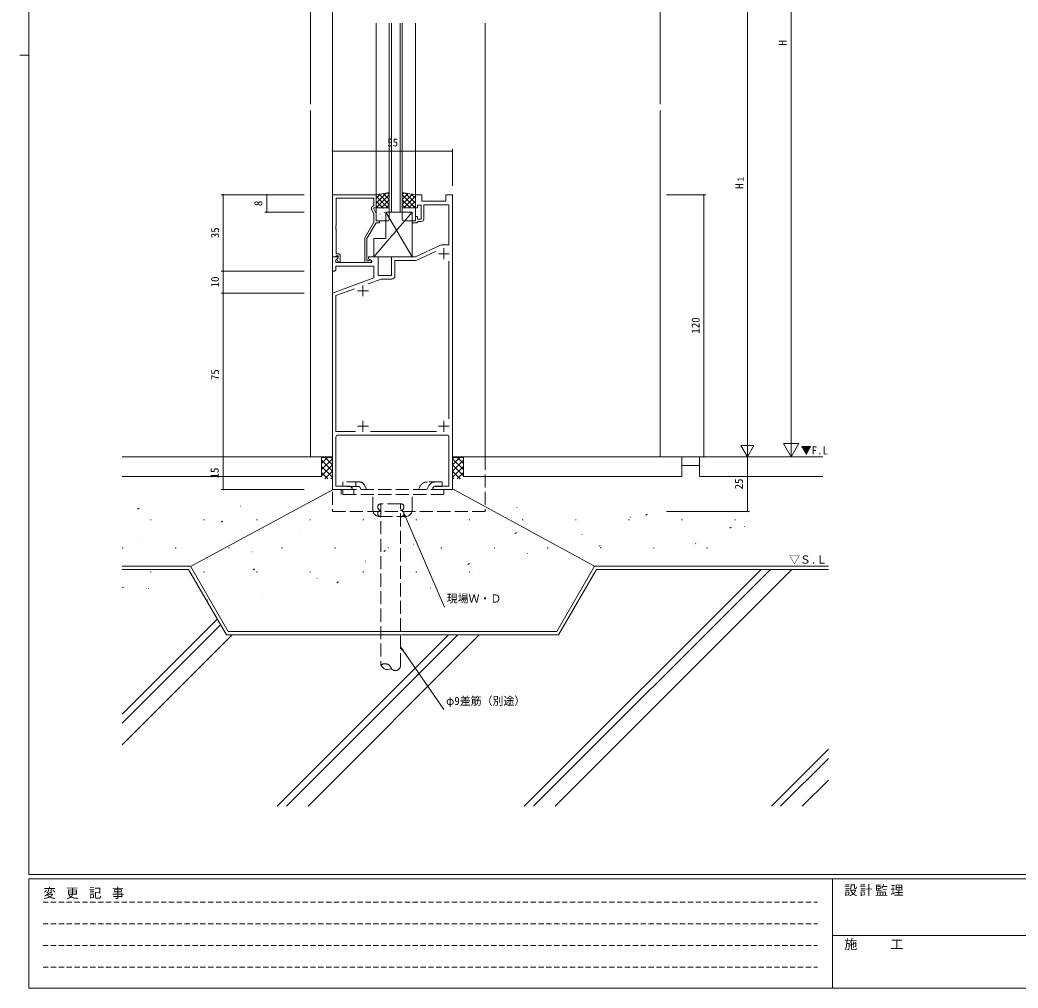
# Model space of a CAD drawing. Units: millimetres, scale not verified. Extents: x -594 to 539, y -420 to 386.
# Drawn here: x -594 to -137.1, y -420 to 23.2 of the extents above; entities that cross this region are included whole.
import ezdxf
from ezdxf.enums import TextEntityAlignment as Align

# ---------------------------------------------------------------- set-up
doc = ezdxf.new("R2010")
doc.units = ezdxf.units.MM
doc.header["$LTSCALE"] = 2
doc.linetypes.add('DASHED1', pattern=[1.8, 1.2, -0.6])
doc.linetypes.add('DASHED3', pattern=[4, 3, -1])
for name, color, linetype, lineweight in [('0-1_YKK_ZWAK', 7, 'Continuous', 9), ('0-3_YKK_12', 2, 'Continuous', 9), ('0-4_YSS_K', 3, 'Continuous', 9), ('0-5_YKK_D', 6, 'Continuous', 9), ('0-6_YKK_13', 4, 'Continuous', 9), ('0-7_YKK_11', 7, 'Continuous', 9)]:
    doc.layers.add(name, color=color, linetype=linetype, lineweight=lineweight)
doc.layers.add('0-2_USER1', color=7, linetype='Continuous')
doc.styles.add('ＭＳ ゴシック', font='')
doc.styles.get('ＭＳ ゴシック').set_extended_font_data('MS Gothic')

msp = doc.modelspace()

# ---------------------------------------------------------------- linework, layer by layer
at = {"layer": '0-1_YKK_ZWAK'}
for p, q in [((-590, -368), (-590, 382)), ((-594, 7), (-590, 7)), ((510, -368), (-590, -368)), ((-590, -420), (-590, -370)), ((456, -370), (-590, -370)), ((-222, -370), (-222, -420)), ((-222, -395.999), (-38, -395.999)), ((-590, -420), (456, -420))]:
    msp.add_line(p, q, dxfattribs=at)
at = {"layer": '0-1_YKK_ZWAK', "linetype": 'DASHED1'}
for p, q in [((-583.43, -380.732), (-228.87, -380.732)), ((-583.43, -390.63), (-228.87, -390.63)), ((-583.43, -400.528), (-228.87, -400.528)), ((-583.43, -410.426), (-228.87, -410.426))]:
    msp.add_line(p, q, dxfattribs=at)
at = {"layer": '0-3_YKK_12'}
for p, q in [((-300.957, 161.66), (-300.957, -15.34)), ((-450.957, -176.84), (-450.957, 26.66)), ((-430.957, -56.84), (-430.957, 21.66)), ((-424.957, -64.84), (-424.957, 21.66)), ((-423.957, -64.84), (-423.957, 21.66)), ((-419.957, -64.84), (-419.957, 21.66)), ((-418.957, -64.84), (-418.957, 21.66)), ((-412.957, -56.84), (-412.957, 21.66)), ((-380.957, -176.84), (-380.957, 21.66)), ((-300.957, -18.34), (-300.957, -176.84)), ((-418.957, -64.84), (-424.957, -64.84)), ((-495.957, -176.84), (-450.957, -176.84)), ((-395.956, -176.84), (-295.957, -176.84)), ((-385.956, -176.84), (-297.858, -176.84))]:
    msp.add_line(p, q, dxfattribs=at)
at = {"layer": '0-3_YKK_12', "linetype": 'DASHED3'}
msp.add_line((-380.957, -176.84), (-380.957, -201.84), dxfattribs=at)
msp.add_lwpolyline([(-450.957, -176.84), (-450.957, -201.84), (-380.957, -201.84)], dxfattribs=at)
at = {"layer": '0-4_YSS_K'}
for p, q in [((-460.957, 161.66), (-460.957, -15.34)), ((-460.957, -18.34), (-460.957, -176.84)), ((-547.217, -176.84), (-455.957, -176.84)), ((-455.957, -176.84), (-455.957, -185.84)), ((-455.957, -177.041), (-455.857, -176.941)), ((-455.957, -179.87), (-453.228, -177.14)), ((-455.957, -182.698), (-450.957, -177.698)), ((-454.343, -177.14), (-450.957, -180.527)), ((-451.515, -177.14), (-450.957, -177.698)), ((-395.398, -177.14), (-395.956, -177.698)), ((-392.57, -177.14), (-395.956, -180.527)), ((-390.956, -182.698), (-395.956, -177.698)), ((-390.956, -179.87), (-393.685, -177.14)), ((-390.956, -177.041), (-391.056, -176.941)), ((-390.956, -176.84), (-390.956, -185.84)), ((-290.956, -176.84), (-390.956, -176.84)), ((-290.956, -185.84), (-290.956, -176.84)), ((-282.956, -176.84), (-282.956, -185.84)), ((-226.435, -176.84), (-282.956, -176.84)), ((-455.957, -178.355), (-450.957, -183.355)), ((-455.957, -185.527), (-450.957, -180.527)), ((-455.957, -181.184), (-450.957, -186.184)), ((-390.956, -178.355), (-395.956, -183.355)), ((-390.956, -185.527), (-395.956, -180.527)), ((-390.956, -181.184), (-395.956, -186.184)), ((-290.956, -180.84), (-282.956, -180.84)), ((-455.957, -185.84), (-547.217, -185.84)), ((-455.957, -184.012), (-453.129, -186.84)), ((-454.442, -186.84), (-450.957, -183.355)), ((-451.614, -186.84), (-450.957, -186.184)), ((-392.471, -186.84), (-395.956, -183.355)), ((-395.299, -186.84), (-395.956, -186.184)), ((-390.956, -184.012), (-393.784, -186.84)), ((-390.956, -185.84), (-290.956, -185.84)), ((-282.956, -185.84), (-226.435, -185.84)), ((-450.657, -191.84), (-515.889, -226.958)), ((-395.957, -191.54), (-330.957, -226.84)), ((-540.141, -200.841), (-539.474, -200.399)), ((-492.997, -199.454), (-492.922, -199.428)), ((-366.528, -200.124), (-366.452, -200.097)), ((-314.454, -204.411), (-314.378, -204.385)), ((-307.474, -203.554), (-306.807, -203.113)), ((-534.297, -205.627), (-533.897, -205.627)), ((-517.959, -208.293), (-517.883, -208.267)), ((-509.977, -205.627), (-509.577, -205.627)), ((-501.72, -206.753), (-501.053, -206.311)), ((-485.657, -205.627), (-485.257, -205.627)), ((-461.337, -205.627), (-460.937, -205.627)), ((-437.017, -205.627), (-436.617, -205.627)), ((-412.697, -205.627), (-412.297, -205.627)), ((-388.849, -208.029), (-388.774, -208.002)), ((-388.377, -205.627), (-387.977, -205.627)), ((-364.057, -205.627), (-363.657, -205.627)), ((-339.737, -205.627), (-339.337, -205.627)), ((-315.417, -205.627), (-315.017, -205.627)), ((-291.097, -205.627), (-290.697, -205.627)), ((-269.053, -209.466), (-268.386, -209.025)), ((-266.777, -205.627), (-266.377, -205.627)), ((-262.38, -208.699), (-262.304, -208.672)), ((-465.885, -212.581), (-465.809, -212.554)), ((-367.41, -211.882), (-366.743, -211.441)), ((-336.775, -212.316), (-336.7, -212.289)), ((-547.217, -218.547), (-546.817, -218.547)), ((-539.903, -216.064), (-539.828, -216.038)), ((-522.897, -218.547), (-522.497, -218.547)), ((-498.577, -218.547), (-498.177, -218.547)), ((-474.257, -218.547), (-473.857, -218.547)), ((-449.937, -218.547), (-449.537, -218.547)), ((-425.617, -218.547), (-425.217, -218.547)), ((-413.811, -216.868), (-413.735, -216.841)), ((-401.297, -218.547), (-400.897, -218.547)), ((-376.977, -218.547), (-376.577, -218.547)), ((-352.657, -218.547), (-352.257, -218.547)), ((-328.989, -217.794), (-328.322, -217.353)), ((-328.337, -218.547), (-327.937, -218.547)), ((-304.017, -218.547), (-303.617, -218.547)), ((-284.701, -216.603), (-284.626, -216.577)), ((-279.697, -218.547), (-279.297, -218.547)), ((-487.829, -220.352), (-487.754, -220.325)), ((-427.346, -220.21), (-426.679, -219.769)), ((-361.737, -221.155), (-361.661, -221.129)), ((-510.151, -228.256), (-510.076, -228.23)), ((-487.281, -228.538), (-486.614, -228.097)), ((-435.755, -224.639), (-435.68, -224.612)), ((-388.924, -226.122), (-388.257, -225.681)), ((-363.137, -336.775), (-254.702, -228.34)), ((-358.894, -336.775), (-250.459, -228.34)), ((-348.995, -336.775), (-240.56, -228.34)), ((-534.297, -229.547), (-533.897, -229.547)), ((-509.977, -229.547), (-509.577, -229.547)), ((-485.657, -229.547), (-485.257, -229.547)), ((-461.337, -229.547), (-460.937, -229.547)), ((-458.077, -232.544), (-458.002, -232.517)), ((-437.017, -229.547), (-436.617, -229.547)), ((-412.697, -229.547), (-412.297, -229.547)), ((-388.377, -229.547), (-387.977, -229.547)), ((-383.681, -228.926), (-383.606, -228.9)), ((-547.217, -236.867), (-546.55, -236.425)), ((-535.112, -237.095), (-535.037, -237.069)), ((-448.86, -234.45), (-448.193, -234.009)), ((-406.003, -236.831), (-405.928, -236.804)), ((-483.038, -241.383), (-482.963, -241.356)), ((-508.324, -242.467), (-508.128, -242.337)), ((-547.217, -294.581), (-503.702, -251.067)), ((-547.217, -298.824), (-502.149, -253.756)), ((-547.217, -308.723), (-496.834, -258.34)), ((-476.274, -336.775), (-397.839, -258.34)), ((-472.031, -336.775), (-393.596, -258.34)), ((-462.132, -336.775), (-383.697, -258.34)), ((-250, -336.775), (-223.91, -310.686)), ((-245.757, -336.775), (-223.91, -314.928)), ((-235.857, -336.775), (-223.91, -324.828))]:
    msp.add_line(p, q, dxfattribs=at)
at = {"layer": '0-4_YSS_K', "linetype": 'DASHED3'}
for p, q in [((-428.716, -198.305), (-428.716, -272.152)), ((-419.715, -198.305), (-428.716, -198.305)), ((-419.715, -272.712), (-419.715, -198.305))]:
    msp.add_line(p, q, dxfattribs=at)
at = {"layer": '0-4_YSS_K'}
for points in [[(-455.957, -176.84), (-455.657, -177.14), (-450.957, -177.14)], [(-390.956, -176.84), (-391.256, -177.14), (-395.956, -177.14)], [(-547.217, -226.84), (-515.957, -226.84), (-498.637, -256.84), (-348.278, -256.84), (-330.957, -226.84), (-223.91, -226.84)], [(-547.217, -228.34), (-516.823, -228.34), (-499.503, -258.34), (-347.412, -258.34), (-330.091, -228.34), (-223.91, -228.34)], [(-428.716, -272.152), (-428.057, -273.151), (-427.276, -273.892), (-426.549, -274.153), (-425.72, -274.196), (-423.888, -273.919)]]:
    msp.add_lwpolyline(points, dxfattribs=at)
at = {"layer": '0-4_YSS_K', "linetype": 'DASHED3'}
for centre, radius, start, end in [((-428.716, -199.805), 1.5, 90, 270), ((-419.715, -199.805), 1.5, 270, 90), ((-428.716, -202.805), 1.5, 90, 270), ((-419.715, -202.805), 1.5, 270, 90), ((-426.89, -274.644), 3.089, 13.5804, 126.22307), ((-422.125, -272.198), 2.464, 224.30283, 347.96564)]:
    msp.add_arc(centre, radius, start, end, dxfattribs=at)
at = {"layer": '0-5_YKK_D'}
for p, q in [((-240.957, -169.84), (-240.957, 196.16)), ((-260.957, 67.16), (-260.957, -170.84)), ((-450.957, -52.84), (-450.957, -35.84)), ((-395.957, -52.84), (-395.957, -35.84)), ((-450.957, -36.84), (-395.957, -36.84)), ((-463.957, -56.84), (-501.957, -56.84)), ((-500.957, -56.84), (-500.957, -91.84)), ((-463.957, -56.84), (-481.957, -56.84)), ((-480.957, -56.84), (-480.957, -64.84)), ((-297.957, -56.84), (-279.957, -56.84)), ((-280.957, -176.84), (-280.957, -56.84)), ((-463.957, -64.84), (-481.957, -64.84)), ((-463.957, -91.84), (-501.957, -91.84)), ((-463.957, -91.84), (-501.957, -91.84)), ((-500.957, -91.84), (-500.957, -101.84)), ((-463.957, -101.84), (-501.957, -101.84)), ((-463.957, -101.84), (-501.957, -101.84)), ((-500.957, -101.84), (-500.957, -176.84)), ((-260.957, -176.84), (-260.957, -166.447)), ((-240.957, -176.84), (-240.957, -164.715)), ((-260.957, -176.84), (-263.957, -171.643)), ((-257.957, -171.643), (-263.957, -171.643)), ((-260.957, -176.84), (-257.957, -171.643)), ((-240.957, -176.84), (-244.457, -170.777)), ((-237.457, -170.777), (-244.457, -170.777)), ((-240.957, -176.84), (-237.457, -170.777)), ((-463.957, -176.84), (-501.957, -176.84)), ((-463.957, -176.84), (-501.957, -176.84)), ((-500.957, -176.84), (-500.957, -191.84)), ((-297.957, -176.84), (-259.957, -176.84)), ((-260.957, -176.84), (-260.957, -201.84)), ((-463.957, -191.84), (-501.957, -191.84)), ((-418.215, -202.805), (-417.278, -204.252)), ((-417.798, -204.478), (-417.278, -204.252)), ((-417.538, -204.365), (-399.624, -245.66)), ((-297.957, -201.84), (-259.957, -201.84)), ((-419.715, -263.905), (-418.515, -265.142)), ((-418.981, -265.464), (-418.515, -265.142)), ((-418.748, -265.303), (-399.94, -292.504))]:
    msp.add_line(p, q, dxfattribs=at)
for points in [[(-417.798, -204.478), (-418.215, -202.805), (-417.278, -204.252)], [(-418.981, -265.464), (-419.715, -263.905), (-418.515, -265.142)]]:
    msp.add_lwpolyline(points, close=True, dxfattribs=at)
for centre, start, end in [((-450.957, -36.84), 0, 180), ((-450.957, -36.84), 180, 0), ((-395.957, -36.84), 0, 180), ((-395.957, -36.84), 180, 0), ((-500.957, -56.84), 90, 270), ((-500.957, -56.84), 270, 90), ((-480.957, -56.84), 90, 270), ((-480.957, -56.84), 270, 90), ((-280.957, -56.84), 90, 270), ((-280.957, -56.84), 270, 90), ((-480.957, -64.84), 90, 270), ((-480.957, -64.84), 270, 90), ((-500.957, -91.84), 90, 270), ((-500.957, -91.84), 90, 270), ((-500.957, -91.84), 270, 90), ((-500.957, -91.84), 270, 90), ((-500.957, -101.84), 90, 270), ((-500.957, -101.84), 90, 270), ((-500.957, -101.84), 270, 90), ((-500.957, -101.84), 270, 90), ((-500.957, -176.84), 90, 270), ((-500.957, -176.84), 90, 270), ((-500.957, -176.84), 270, 90), ((-500.957, -176.84), 270, 90), ((-280.957, -176.84), 90, 270), ((-280.957, -176.84), 270, 90), ((-500.957, -191.84), 90, 270), ((-500.957, -191.84), 270, 90), ((-260.957, -201.84), 90, 270), ((-260.957, -201.84), 270, 90)]:
    msp.add_arc(centre, 0.106, start, end, dxfattribs=at)
at = {"layer": '0-6_YKK_13'}
for p, q in [((-426.333, -56.07), (-430.957, -60.693)), ((-429.027, -56.519), (-430.957, -58.448)), ((-430.957, -57.506), (-425.623, -62.84)), ((-424.957, -56.939), (-430.859, -62.84)), ((-429.603, -56.615), (-424.957, -61.261)), ((-424.957, -59.184), (-428.614, -62.84)), ((-427.679, -56.294), (-424.957, -59.016)), ((-425.755, -55.973), (-424.957, -56.771)), ((-418.16, -55.973), (-418.957, -56.771)), ((-416.235, -56.294), (-418.957, -59.016)), ((-414.311, -56.615), (-418.957, -61.261)), ((-418.957, -56.939), (-413.055, -62.84)), ((-418.957, -59.184), (-415.3, -62.84)), ((-412.957, -57.506), (-418.292, -62.84)), ((-417.581, -56.07), (-412.957, -60.693)), ((-414.887, -56.519), (-412.957, -58.448)), ((-430.957, -59.751), (-427.868, -62.84)), ((-430.957, -61.996), (-430.113, -62.84)), ((-430.957, -68.34), (-430.957, -63.34)), ((-430.457, -62.84), (-425.457, -62.84)), ((-429.723, -63.461), (-429.679, -63.485)), ((-428.33, -62.935), (-428.323, -62.943)), ((-427.646, -63.029), (-427.602, -63.053)), ((-424.957, -61.429), (-426.369, -62.84)), ((-424.957, -63.34), (-424.957, -68.34)), ((-418.957, -61.429), (-417.545, -62.84)), ((-418.957, -68.34), (-418.957, -63.34)), ((-418.457, -62.84), (-413.457, -62.84)), ((-412.957, -59.751), (-416.046, -62.84)), ((-412.957, -61.996), (-413.801, -62.84)), ((-412.957, -63.34), (-412.957, -68.34)), ((-414.457, -64.84), (-431.957, -85.34)), ((-430.513, -68.277), (-430.469, -68.301)), ((-430.321, -66.332), (-430.274, -66.42)), ((-430.149, -64.918), (-430.143, -64.925)), ((-429.08, -65.653), (-429.036, -65.677)), ((-428.488, -67.542), (-428.444, -67.566)), ((-428.174, -67.123), (-428.168, -67.13)), ((-427.432, -64.807), (-427.385, -64.896)), ((-427.055, -64.919), (-427.011, -64.942)), ((-426.457, -64.84), (-414.457, -85.34)), ((-426.457, -76.84), (-426.457, -64.84)), ((-426.457, -64.84), (-414.457, -64.84)), ((-426.412, -67.11), (-426.368, -67.134)), ((-426.388, -65.103), (-426.382, -65.11)), ((-424.978, -64.486), (-424.957, -64.498)), ((-414.457, -64.84), (-414.457, -85.34)), ((-425.457, -68.84), (-430.457, -68.84)), ((-413.457, -68.84), (-418.457, -68.84)), ((-431.957, -76.84), (-426.457, -76.84)), ((-431.957, -85.34), (-431.957, -76.84)), ((-414.457, -85.34), (-431.957, -85.34))]:
    msp.add_line(p, q, dxfattribs=at)
at = {"layer": '0-6_YKK_13', "linetype": 'DASHED3'}
for p, q in [((-446.957, -191.84), (-446.957, -194.14)), ((-399.957, -191.84), (-446.957, -191.84)), ((-438.553, -188.34), (-446.207, -188.34)), ((-446.207, -190.34), (-446.207, -188.34)), ((-438.572, -190.34), (-446.207, -190.34)), ((-446.207, -194.14), (-446.207, -191.84)), ((-442.457, -190.34), (-441.733, -191.84)), ((-441.208, -194.14), (-441.208, -191.84)), ((-440.207, -190.34), (-440.207, -188.34)), ((-438.572, -190.34), (-437.848, -191.84)), ((-435.294, -191.84), (-436.301, -189.754)), ((-410.991, -190.537), (-411.621, -191.84)), ((-407.735, -191.84), (-406.946, -190.206)), ((-400.707, -188.34), (-407.491, -188.34)), ((-405.181, -191.84), (-404.457, -190.34)), ((-400.707, -190.34), (-404.457, -190.34)), ((-400.707, -190.34), (-400.707, -188.34)), ((-399.957, -194.14), (-399.957, -191.84)), ((-399.957, -194.14), (-446.957, -194.14)), ((-432.457, -201.14), (-432.457, -194.14)), ((-414.457, -201.14), (-414.457, -194.14)), ((-429.457, -204.14), (-417.457, -204.14))]:
    msp.add_line(p, q, dxfattribs=at)
at = {"layer": '0-6_YKK_13'}
for points in [[(-424.957, -55.84), (-430.957, -56.84), (-430.957, -62.84), (-424.957, -62.84)], [(-418.957, -55.84), (-412.957, -56.84), (-412.957, -62.84), (-418.957, -62.84)]]:
    msp.add_lwpolyline(points, close=True, dxfattribs=at)
for centre, start, end in [((-430.457, -63.34), 90, 180), ((-425.457, -63.34), 0, 90), ((-418.457, -63.34), 90, 180), ((-413.457, -63.34), 0, 90), ((-430.457, -68.34), 180, 270), ((-425.457, -68.34), 270, 0), ((-418.457, -68.34), 180, 270), ((-413.457, -68.34), 270, 0)]:
    msp.add_arc(centre, 0.5, start, end, dxfattribs=at)
at = {"layer": '0-6_YKK_13', "linetype": 'DASHED3'}
for centre, radius, start, end in [((-438.553, -190.84), 2.5, 25.76926, 90), ((-407.491, -192.227), 3.886, 90, 154.23073), ((-403.974, -191.64), 3.3, 90, 154.23073), ((-429.457, -201.14), 3, 180, 270), ((-417.457, -201.14), 3, 270, 0)]:
    msp.add_arc(centre, radius, start, end, dxfattribs=at)
at = {"layer": '0-7_YKK_11'}
for p, q in [((-399.957, -81.34), (-399.957, -86.34)), ((-402.457, -83.84), (-397.457, -83.84)), ((-397.587, -159.427), (-397.587, -87.254)), ((-436.957, -98.34), (-436.957, -103.34)), ((-439.457, -100.84), (-434.457, -100.84)), ((-439.457, -162.84), (-434.457, -162.84)), ((-436.957, -160.34), (-436.957, -165.34)), ((-402.457, -162.84), (-397.457, -162.84)), ((-399.957, -160.34), (-399.957, -165.34)), ((-398.587, -166.84), (-448.327, -166.84)), ((-433.595, -165.21), (-403.371, -165.21))]:
    msp.add_line(p, q, dxfattribs=at)
for points in [[(-450.857, -56.84), (-450.857, -85.34), (-449.527, -85.34), (-449.227, -85.04), (-449.027, -84.84), (-448.357, -84.84), (-448.357, -85.767), (-448.931, -86.34), (-448.18, -87.64), (-447.357, -87.64), (-447.357, -84.84)], [(-434.256, -86.907), (-434.505, -87.04), (-435.157, -87.04), (-435.157, -76.915), (-430.957, -69.64), (-429.457, -69.64), (-429.457, -68.84), (-430.957, -68.84), (-430.957, -65.485), (-431.957, -63.34), (-431.957, -62.84), (-430.957, -62.84), (-430.957, -56.84), (-450.857, -56.84)], [(-448.357, -83.84), (-449.227, -83.84), (-449.227, -72.799), (-449.347, -72.615), (-449.347, -72.065), (-449.227, -71.882), (-449.227, -71.799), (-449.347, -71.615), (-449.347, -71.065), (-449.227, -70.882), (-449.227, -58.47), (-431.957, -58.47), (-431.957, -61.84), (-432.584, -62.202)], [(-410.157, -69.04), (-411.657, -69.04), (-411.957, -69.34), (-412.257, -69.64), (-414.457, -69.64), (-414.457, -68.84), (-412.957, -68.84), (-412.957, -66.84), (-411.957, -66.84), (-411.957, -68.04), (-410.357, -68.04), (-410.357, -61.64), (-411.957, -61.64), (-411.957, -62.84), (-412.957, -62.84), (-412.957, -56.84), (-409.957, -56.84), (-409.957, -59.84), (-398.957, -59.84), (-398.957, -56.84), (-395.957, -56.84)], [(-395.957, -56.84), (-395.957, -191.84), (-399.999, -191.84), (-400.182, -191.72), (-400.732, -191.72), (-400.915, -191.84), (-400.999, -191.84), (-401.182, -191.72), (-401.732, -191.72), (-401.915, -191.84), (-404.957, -191.84), (-404.957, -190.84), (-403.866, -190.21), (-397.587, -190.21), (-397.587, -167.84)], [(-449.327, -167.84), (-449.327, -190.21), (-443.048, -190.21), (-441.957, -190.84), (-441.957, -191.84), (-450.957, -191.84), (-450.957, -101.84), (-431.957, -94.925), (-431.957, -89.47), (-449.457, -89.47), (-449.457, -91.34), (-449.957, -91.84), (-450.957, -91.84), (-450.957, -85.34), (-448.481, -85.34), (-448.321, -85.728), (-449.327, -86.735), (-449.327, -87.84), (-432.957, -87.84), (-432.957, -87.006), (-434.457, -86.14), (-434.457, -85.34), (-429.957, -85.34), (-429.957, -93.84), (-423.957, -93.84), (-423.957, -85.34), (-412.957, -85.34), (-401.162, -79.84), (-397.587, -79.84), (-397.587, -61.47), (-409.157, -61.47), (-409.157, -68.04)], [(-432.99, -63.491), (-431.957, -65.707), (-431.957, -69.372), (-436.157, -76.647), (-436.157, -87.84), (-433.757, -87.84)], [(-403.726, -82.834), (-412.596, -86.97), (-422.327, -86.97), (-422.327, -93.97)], [(-423.827, -95.47), (-428.69, -95.47), (-434.637, -97.635)], [(-440.795, -99.876), (-449.327, -102.982), (-449.327, -165.21), (-440.32, -165.21)]]:
    msp.add_lwpolyline(points, dxfattribs=at)
for centre, radius, start, end in [((-432.084, -63.068), 1, 120.00002, 205.00002), ((-410.157, -68.04), 1, 270, 359.99998), ((-448.357, -84.84), 1, 0, 89.99998), ((-433.757, -87.24), 0.6, 270.00002, 146.25102), ((-423.827, -93.97), 1.5, 270, 359.99998), ((-448.327, -167.84), 1, 90, 179.99998), ((-398.587, -167.84), 1, 0, 89.99998)]:
    msp.add_arc(centre, radius, start, end, dxfattribs=at)

# ---------------------------------------------------------------- texts
at = {"layer": '0-1_YKK_ZWAK', "char_height": 4.399, "attachment_point": 7, "style": 'ＭＳ ゴシック'}
for s, insert in [('\\T1.22;\\W0.95;変\\~更\\~記\\~事', (-583.265, -379.209)), ('\\T1.17;設計監理', (-216.615, -377.904)), ('\\T1.17;施\u3000\u3000工', (-216.615, -402.649))]:
    msp.add_mtext(s, dxfattribs=dict(at, insert=insert))
at = {"layer": '0-2_USER1', "color": 4, "style": 'ＭＳ ゴシック'}
for s, p in [('▼F.L', (-236.536, -176.84)), ('▽Ｓ.Ｌ', (-241.915, -226.84))]:
    msp.add_text(s, height=3.666, dxfattribs=at).set_placement(p, align=Align.BOTTOM_LEFT)
at = {"layer": '0-5_YKK_D', "color": 4, "style": 'ＭＳ ゴシック'}
for s, height, p in [('H', 3.666, (-241.957, 11.435)), ('1', 2.933, (-261.757, -50.715)), ('H', 3.666, (-261.757, -54.165)), ('8', 3.666, (-481.957, -62.04)), ('35', 3.666, (-501.757, -76.74)), ('10', 3.666, (-501.757, -99.24)), ('120', 3.666, (-281.757, -120.44)), ('75', 3.666, (-501.757, -141.74)), ('15', 3.666, (-501.957, -186.74)), ('25', 3.666, (-261.957, -191.74))]:
    msp.add_text(s, height=height, rotation=90, dxfattribs=at).set_placement(p, align=Align.BOTTOM_LEFT)
for s, p in [('55', (-425.857, -35.84)), ('現場Ｗ・Ｄ', (-398.624, -244.66)), ('φ9差筋（別途）', (-398.94, -291.504))]:
    msp.add_text(s, height=3.666, dxfattribs=at).set_placement(p, align=Align.BOTTOM_LEFT)

doc.saveas('drawing.dxf')
